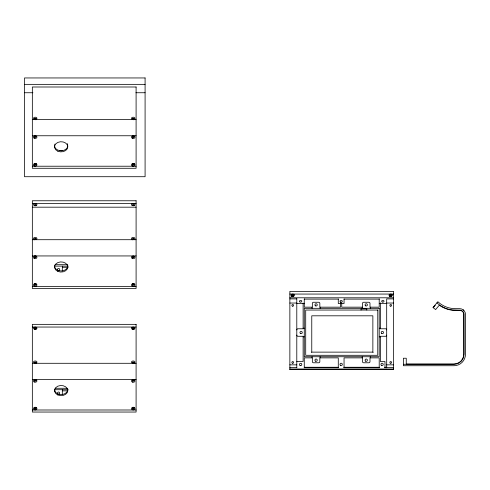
<?xml version="1.0" encoding="UTF-8"?>
<svg xmlns="http://www.w3.org/2000/svg" width="490" height="490" viewBox="0 0 490 490"><rect width="100%" height="100%" fill="white"/><g stroke="black" fill="none" stroke-linecap="round" stroke-linejoin="round"><path stroke-width="0.73" d="M433.387 307.787L433.056 307.457L437.876 301.711L438.25 302.085A25.652 25.652 0 0 0 455.412 308.669L459.736 308.669A5.764 5.764 0 0 1 465.5 314.439L465.5 354.203A11.527 11.527 0 0 1 453.973 365.73L403.38 365.73L403.38 358.233L406.259 358.233L406.259 363.997L453.973 363.997A9.8 9.8 0 0 0 463.773 354.203L463.73 313.912A4.03 4.03 0 0 0 460.263 310.44L452.552 310.256A27.379 27.379 0 0 1 439.316 305.172L435.61 309.588L433.387 307.787L434.881 305.276L435.236 305.576M311.444 352.445L311.769 352.126L372.865 352.126L373.19 352.445M433.056 307.457L434.146 306.519M24.5 84.354L145.089 84.354M24.5 92.739L32.897 92.739M135.932 92.739L145.089 92.739M32.34 119.517L136.097 119.517M32.34 135.761L136.097 135.761M59.841 150.724L62.175 150.712M32.34 166.22L136.097 166.22M32.34 203.454L136.097 203.454M32.34 207.184L136.097 207.184M32.34 239.708L136.097 239.708M32.34 255.945L136.097 255.945M55.015 264.692L67.154 264.692M54.396 266.131L68.159 266.131M68.214 267.271L62.316 267.271L62.316 271.019M32.34 286.405L136.097 286.405M289.86 294.061L393.617 294.061M289.86 297.791L393.617 297.791M289.86 298.894L296.793 298.894M393.617 298.894L386.69 298.894L386.69 367.794M304.272 299.114L338.284 299.114M344.047 299.114L379.211 299.114M289.86 303.041L296.793 303.041M386.69 303.041L393.617 303.041M296.793 303.531L304.272 303.531M379.211 303.531L386.69 303.531M32.34 327.044L136.097 327.044M303.12 328.202L304.272 328.202M379.211 328.202L380.363 328.202M303.12 336.851L304.272 336.851M379.211 336.851L380.363 336.851M296.793 361.504L303.12 361.504L303.12 336.275L297.945 336.275A1.151 1.151 0 0 1 296.793 335.117M32.34 363.292L136.097 363.292M403.38 364.284L453.973 364.284A10.088 10.088 0 0 0 464.061 354.203L464.018 313.87A4.318 4.318 0 0 0 460.3 310.152L452.582 309.968A27.091 27.091 0 0 1 437.282 303.157L436.945 302.82M289.86 364.854L296.793 364.854M386.69 364.854L393.617 364.854M304.272 367.267L338.284 367.267M344.047 367.267L379.211 367.267M384.975 367.267L386.69 367.267M304.272 367.518L338.284 367.518M344.047 367.518L379.211 367.518M384.975 367.518L386.69 367.518M289.86 367.555L296.793 367.555M386.69 367.555L393.617 367.555M304.272 367.684L338.284 367.684M344.047 367.684L379.211 367.684M384.975 367.684L386.69 367.684M289.86 369.007L393.617 369.007M289.86 369.399L393.617 369.399M32.34 379.536L136.097 379.536M55.015 388.276L67.154 388.276M54.396 389.715L68.159 389.715M54.819 390.861L54.531 389.715M67.896 390.861L62.316 390.861L62.316 394.603M32.34 409.995L136.097 409.995M463.246 309.864L463.81 310.36M393.617 369.478L393.617 291.372L289.86 291.372L289.86 369.478M384.975 367.745L384.975 361.504L380.363 361.504L380.363 336.275L385.538 336.275A1.151 1.151 0 0 0 386.69 335.117M380.363 302.796L380.363 328.778L385.538 328.778A1.151 1.151 0 0 1 386.69 329.929M379.211 298.839L379.211 307.163L369.987 307.163L369.987 303.414A1.151 1.151 0 0 0 368.835 302.263L363.647 302.263A1.151 1.151 0 0 0 362.49 303.414L362.49 307.163L341.738 307.163L341.738 302.697M379.211 367.745L379.211 357.878L369.987 357.878L369.987 361.62A1.151 1.151 0 0 1 368.835 362.778L363.647 362.778A1.151 1.151 0 0 1 362.49 361.62L362.49 357.878L344.047 357.878L344.047 367.745M372.865 352.126L372.865 315.811L311.769 315.811L311.769 352.126M370.275 307.163L370.275 308.314M370.275 356.738L370.275 357.878M366.814 310.048L366.814 308.89L361.05 308.89L361.05 310.048M362.202 307.163L362.202 308.314M362.202 356.738L362.202 357.878M344.047 298.974L344.047 303.531L338.284 303.531L338.284 298.974M340.587 302.697L340.587 307.163L319.835 307.163L319.835 303.414A1.151 1.151 0 0 0 318.684 302.263L313.496 302.263A1.151 1.151 0 0 0 312.344 303.414L312.344 307.163L304.272 307.163L304.272 298.839M338.284 367.745L338.284 357.878L319.835 357.878L319.835 361.62A1.151 1.151 0 0 1 318.684 362.778L313.496 362.778A1.151 1.151 0 0 1 312.344 361.62L312.344 357.878L304.272 357.878L304.272 367.745M320.123 307.163L320.123 308.314M320.123 356.738L320.123 357.878M312.057 307.163L312.057 308.314M312.057 356.738L312.057 357.878M303.12 303.028L303.12 328.778L297.945 328.778A1.151 1.151 0 0 0 296.793 329.929M296.793 298.435L296.793 367.794M62.604 266.131L62.604 267.271M62.604 389.715L62.604 390.861M292.101 296.695A0.864 0.557 0 0 1 292.352 295.831A0.864 0.557 0 0 1 293.59 296.211M390.095 296.695A0.864 0.557 0 0 1 390.346 295.831A0.864 0.557 0 0 1 391.584 296.211M67.645 264.821A6.627 5.078 0 0 1 61.856 270.927A6.627 5.078 0 0 1 54.531 265.874M36.046 256.527A0.864 0.662 0 0 1 34.851 256.993A0.864 0.662 0 0 1 34.502 256M35.899 256A0.864 0.662 0 0 1 36.021 256.184M35.635 283.477A0.864 0.662 0 0 1 36.003 284.298A0.864 0.662 0 0 1 34.992 284.69A0.864 0.662 0 0 1 34.343 283.98M34.557 283.606A0.864 0.662 0 0 1 34.766 283.477M34.429 239.849A0.864 0.557 0 0 1 34.87 239.114A0.864 0.557 0 0 1 36.009 239.396M132.423 239.849A0.864 0.557 0 0 1 132.864 239.114A0.864 0.557 0 0 1 134.003 239.396M134.095 283.98A0.864 0.662 0 0 1 133.237 284.708A0.864 0.662 0 0 1 132.374 283.98M132.533 283.661A0.864 0.662 0 0 1 132.802 283.477M133.666 283.477A0.864 0.662 0 0 1 134.027 283.777M134.095 256.503A0.864 0.662 0 0 1 132.374 256.503M34.355 205.579A1.727 1.109 0 0 0 36.952 204.618A1.727 1.109 0 0 0 34.355 203.656A1.727 1.109 0 0 0 34.355 205.579A0.864 0.557 0 0 1 35.219 205.163A0.864 0.557 0 0 1 36.046 205.549M132.392 205.549A0.864 0.557 0 0 1 133.213 205.163A0.864 0.557 0 0 1 134.04 205.549M132.349 119.297A1.727 1.109 0 0 0 134.946 118.335A1.727 1.109 0 0 0 132.349 117.373A1.727 1.109 0 0 0 132.349 119.297A0.864 0.557 0 0 1 133.213 118.88A0.864 0.557 0 0 1 134.058 119.321M67.645 144.636A6.627 5.078 0 0 1 61.856 150.742A6.627 5.078 0 0 1 54.531 145.689M54.678 144.636A6.627 5.078 0 0 1 54.856 144.121M67.216 143.625A6.627 5.078 0 0 1 67.467 144.121M36.021 136.41A0.864 0.662 0 0 1 34.931 136.833A0.864 0.662 0 0 1 34.38 136M36.058 163.929A0.864 0.662 0 0 1 34.343 163.929M35.844 163.421A0.864 0.662 0 0 1 36.021 163.66M36.009 119.664A0.864 0.557 0 0 1 35.862 119.811M34.373 119.321A0.864 0.557 0 0 1 35.219 118.88A0.864 0.557 0 0 1 36.07 119.321M134.003 119.664A0.864 0.557 0 0 1 133.856 119.811M134.095 163.929A0.864 0.662 0 0 1 132.374 163.929M133.88 163.421A0.864 0.662 0 0 1 134.027 163.593M134.027 135.981A0.864 0.662 0 0 1 133.237 136.912A0.864 0.662 0 0 1 132.447 135.981M57.992 394.162A1.151 1.151 0 0 1 57.826 392.282A1.151 1.151 0 0 1 59.651 392.772A1.151 1.151 0 0 1 58.567 394.315M67.755 388.931A6.627 5.078 0 0 1 61.507 394.53A6.627 5.078 0 0 1 54.531 389.458M34.429 329.531A0.864 0.557 0 0 1 34.87 328.796A0.864 0.557 0 0 1 36.009 329.078M36.064 379.977A0.864 0.662 0 0 1 35.2 380.638A0.864 0.662 0 0 1 34.337 379.977M35.782 379.487A0.864 0.662 0 0 1 36.021 379.768M36.021 407.429A0.864 0.662 0 0 1 35.2 408.299A0.864 0.662 0 0 1 34.38 407.429M34.373 363.323A0.864 0.557 0 0 1 35.219 362.655A0.864 0.557 0 0 1 36.07 363.323M132.367 363.323A0.864 0.557 0 0 1 132.949 362.68A0.864 0.557 0 0 1 134.003 362.986M134.058 407.429A0.864 0.662 0 0 1 133.237 408.299A0.864 0.662 0 0 1 132.41 407.429M134.101 380.02A0.864 0.662 0 0 1 133.237 380.681A0.864 0.662 0 0 1 132.374 380.02M132.533 379.634A0.864 0.662 0 0 1 132.729 379.487M133.746 379.487A0.864 0.662 0 0 1 134.027 379.75M132.423 329.531A0.864 0.557 0 0 1 132.864 328.796A0.864 0.557 0 0 1 134.003 329.078M145.089 77.953L24.5 77.953L24.5 176.712L145.089 176.712L145.089 77.953M136.097 86.999L32.34 86.999L32.34 168.278L136.097 168.278L136.097 86.999M136.097 200.765L32.34 200.765L32.34 288.463L136.097 288.463L136.097 200.765M379.211 308.314L304.272 308.314L304.272 356.738L379.211 356.738L379.211 308.314M377.766 310.048L305.711 310.048L305.711 355.293L377.766 355.293L377.766 310.048M136.097 324.349L32.34 324.349L32.34 412.047L136.097 412.047L136.097 324.349M292.31 306.109A0.864 0.864 0 0 0 293.608 305.362A0.864 0.864 0 0 0 292.31 304.615A0.864 0.864 0 0 0 292.31 306.109M292.31 363.176A0.864 0.864 0 0 0 293.608 362.429A0.864 0.864 0 0 0 292.31 361.681A0.864 0.864 0 0 0 292.31 363.176M390.303 306.109A0.864 0.864 0 0 0 391.602 305.362A0.864 0.864 0 0 0 390.303 304.615A0.864 0.864 0 0 0 390.303 306.109M390.23 363.127A0.864 0.864 0 0 0 391.596 362.52A0.864 0.864 0 0 0 390.383 361.638A0.864 0.864 0 0 0 390.23 363.127M291.881 296.18A1.727 1.109 0 0 0 294.472 295.219A1.727 1.109 0 0 0 291.881 294.257A1.727 1.109 0 0 0 291.881 296.18M292.236 296.199A0.864 0.557 0 0 0 293.602 295.807A0.864 0.557 0 0 0 292.395 295.243A0.864 0.557 0 0 0 292.236 296.199M389.721 296.119A1.727 1.109 0 0 0 392.459 295.335A1.727 1.109 0 0 0 390.034 294.202A1.727 1.109 0 0 0 389.721 296.119M390.303 296.23A0.864 0.557 0 0 0 391.602 295.752A0.864 0.557 0 0 0 390.303 295.268A0.864 0.557 0 0 0 390.303 296.23M365.663 361.179A1.151 1.151 0 0 0 367.39 360.181A1.151 1.151 0 0 0 365.663 359.182A1.151 1.151 0 0 0 365.663 361.179M315.511 361.179A1.151 1.151 0 0 0 317.244 360.181A1.151 1.151 0 0 0 315.511 359.182A1.151 1.151 0 0 0 315.511 361.179M365.663 305.858A1.151 1.151 0 0 0 367.39 304.86A1.151 1.151 0 0 0 365.663 303.861A1.151 1.151 0 0 0 365.663 305.858M315.511 305.858A1.151 1.151 0 0 0 317.244 304.86A1.151 1.151 0 0 0 315.511 303.861A1.151 1.151 0 0 0 315.511 305.858M300.542 333.525A1.151 1.151 0 0 0 302.269 332.526A1.151 1.151 0 0 0 300.542 331.528A1.151 1.151 0 0 0 300.542 333.525M381.79 333.525A1.151 1.151 0 0 0 383.517 332.526A1.151 1.151 0 0 0 381.79 331.528A1.151 1.151 0 0 0 381.79 333.525M382.182 301.981A1.151 0.882 0 0 0 384.007 301.362A1.151 0.882 0 0 0 382.39 300.462A1.151 0.882 0 0 0 382.182 301.981M340.489 302.036A1.151 0.882 0 0 0 342.308 301.417A1.151 0.882 0 0 0 340.697 300.517A1.151 0.882 0 0 0 340.489 302.036M299.947 301.981A1.151 0.882 0 0 0 301.773 301.362A1.151 0.882 0 0 0 300.156 300.462A1.151 0.882 0 0 0 299.947 301.981M381.514 365.387A1.151 1.151 0 0 0 383.241 364.389A1.151 1.151 0 0 0 381.514 363.39A1.151 1.151 0 0 0 381.514 365.387M340.587 365.387A1.151 1.151 0 0 0 342.32 364.389A1.151 1.151 0 0 0 340.587 363.39A1.151 1.151 0 0 0 340.587 365.387M300.045 365.454A1.151 1.151 0 0 0 301.779 364.456A1.151 1.151 0 0 0 300.045 363.458A1.151 1.151 0 0 0 300.045 365.454M34.766 285.1A0.864 0.662 0 0 0 36.064 284.531A0.864 0.662 0 0 0 34.766 283.955A0.864 0.662 0 0 0 34.766 285.1M34.337 286.123A1.727 1.323 0 0 0 36.928 284.972A1.727 1.323 0 0 0 34.337 283.826A1.727 1.323 0 0 0 34.337 286.123M34.766 257.446A0.864 0.662 0 0 0 36.064 256.87A0.864 0.662 0 0 0 34.766 256.301A0.864 0.662 0 0 0 34.766 257.446M34.184 258.389A1.727 1.323 0 0 0 36.922 257.452A1.727 1.323 0 0 0 34.496 256.105A1.727 1.323 0 0 0 34.184 258.389M132.729 285.064A0.864 0.662 0 0 0 134.095 284.598A0.864 0.662 0 0 0 132.882 283.924A0.864 0.662 0 0 0 132.729 285.064M132.374 286.123A1.727 1.323 0 0 0 134.964 284.972A1.727 1.323 0 0 0 132.374 283.826A1.727 1.323 0 0 0 132.374 286.123M132.729 257.452A0.864 0.662 0 0 0 134.095 256.987A0.864 0.662 0 0 0 132.882 256.313A0.864 0.662 0 0 0 132.729 257.452M132.22 258.432A1.727 1.323 0 0 0 134.952 257.501A1.727 1.323 0 0 0 132.533 256.148A1.727 1.323 0 0 0 132.22 258.432M34.355 239.481A1.727 1.109 0 0 0 36.952 238.52A1.727 1.109 0 0 0 34.355 237.558A1.727 1.109 0 0 0 34.355 239.481M34.71 239.5A0.864 0.557 0 0 0 36.082 239.108A0.864 0.557 0 0 0 34.87 238.544A0.864 0.557 0 0 0 34.71 239.5M132.349 239.481A1.727 1.109 0 0 0 134.946 238.52A1.727 1.109 0 0 0 132.349 237.558A1.727 1.109 0 0 0 132.349 239.481M132.784 239.53A0.864 0.557 0 0 0 134.076 239.047A0.864 0.557 0 0 0 132.784 238.569A0.864 0.557 0 0 0 132.784 239.53M57.845 271.387A6.627 5.078 0 0 0 67.792 266.989A6.627 5.078 0 0 0 57.845 262.591A6.627 5.078 0 0 0 57.845 271.387M34.71 205.598A0.864 0.557 0 0 0 36.082 205.206A0.864 0.557 0 0 0 34.87 204.636A0.864 0.557 0 0 0 34.71 205.598M132.196 205.518A1.727 1.109 0 0 0 134.934 204.734A1.727 1.109 0 0 0 132.508 203.601A1.727 1.109 0 0 0 132.196 205.518M132.784 205.629A0.864 0.557 0 0 0 134.076 205.145A0.864 0.557 0 0 0 132.784 204.667A0.864 0.557 0 0 0 132.784 205.629M57.992 270.578A1.151 1.151 0 0 0 59.719 269.58A1.151 1.151 0 0 0 57.992 268.581A1.151 1.151 0 0 0 57.992 270.578M34.692 164.879A0.864 0.662 0 0 0 36.058 164.413A0.864 0.662 0 0 0 34.851 163.74A0.864 0.662 0 0 0 34.692 164.879M34.184 165.859A1.727 1.323 0 0 0 36.922 164.928A1.727 1.323 0 0 0 34.496 163.58A1.727 1.323 0 0 0 34.184 165.859M34.692 137.225A0.864 0.662 0 0 0 36.058 136.753A0.864 0.662 0 0 0 34.851 136.079A0.864 0.662 0 0 0 34.692 137.225M34.184 138.204A1.727 1.323 0 0 0 36.922 137.267A1.727 1.323 0 0 0 34.496 135.92A1.727 1.323 0 0 0 34.184 138.204M132.729 164.879A0.864 0.662 0 0 0 134.095 164.413A0.864 0.662 0 0 0 132.882 163.74A0.864 0.662 0 0 0 132.729 164.879M132.22 165.859A1.727 1.323 0 0 0 134.952 164.928A1.727 1.323 0 0 0 132.533 163.58A1.727 1.323 0 0 0 132.22 165.859M132.802 137.304A0.864 0.662 0 0 0 134.101 136.728A0.864 0.662 0 0 0 132.802 136.159A0.864 0.662 0 0 0 132.802 137.304M132.374 138.321A1.727 1.323 0 0 0 134.964 137.176A1.727 1.323 0 0 0 132.374 136.03A1.727 1.323 0 0 0 132.374 138.321M34.208 119.235A1.727 1.109 0 0 0 36.94 118.451A1.727 1.109 0 0 0 34.521 117.318A1.727 1.109 0 0 0 34.208 119.235M34.71 119.315A0.864 0.557 0 0 0 36.082 118.923A0.864 0.557 0 0 0 34.87 118.353A0.864 0.557 0 0 0 34.71 119.315M132.784 119.346A0.864 0.557 0 0 0 134.076 118.862A0.864 0.557 0 0 0 132.784 118.384A0.864 0.557 0 0 0 132.784 119.346M57.845 151.202A6.627 5.078 0 0 0 67.792 146.804A6.627 5.078 0 0 0 57.845 142.406A6.627 5.078 0 0 0 57.845 151.202M34.766 408.691A0.864 0.662 0 0 0 36.064 408.115A0.864 0.662 0 0 0 34.766 407.539A0.864 0.662 0 0 0 34.766 408.691M34.337 409.707A1.727 1.323 0 0 0 36.928 408.562A1.727 1.323 0 0 0 34.337 407.411A1.727 1.323 0 0 0 34.337 409.707M34.766 381.03A0.864 0.662 0 0 0 36.064 380.461A0.864 0.662 0 0 0 34.766 379.885A0.864 0.662 0 0 0 34.766 381.03M34.184 381.973A1.727 1.323 0 0 0 36.922 381.042A1.727 1.323 0 0 0 34.496 379.695A1.727 1.323 0 0 0 34.184 381.973M132.729 408.654A0.864 0.662 0 0 0 134.095 408.182A0.864 0.662 0 0 0 132.882 407.509A0.864 0.662 0 0 0 132.729 408.654M132.22 409.634A1.727 1.323 0 0 0 134.952 408.697A1.727 1.323 0 0 0 132.533 407.349A1.727 1.323 0 0 0 132.22 409.634M132.729 381.036A0.864 0.662 0 0 0 134.095 380.571A0.864 0.662 0 0 0 132.882 379.897A0.864 0.662 0 0 0 132.729 381.036M132.374 382.096A1.727 1.323 0 0 0 134.964 380.944A1.727 1.323 0 0 0 132.374 379.799A1.727 1.323 0 0 0 132.374 382.096M34.355 329.164A1.727 1.109 0 0 0 36.952 328.202A1.727 1.109 0 0 0 34.355 327.24A1.727 1.109 0 0 0 34.355 329.164M34.79 329.213A0.864 0.557 0 0 0 36.089 328.735A0.864 0.557 0 0 0 34.79 328.251A0.864 0.557 0 0 0 34.79 329.213M34.355 363.066A1.727 1.109 0 0 0 36.952 362.104A1.727 1.109 0 0 0 34.355 361.142A1.727 1.109 0 0 0 34.355 363.066M34.71 363.084A0.864 0.557 0 0 0 36.082 362.692A0.864 0.557 0 0 0 34.87 362.128A0.864 0.557 0 0 0 34.71 363.084M132.349 363.066A1.727 1.109 0 0 0 134.946 362.104A1.727 1.109 0 0 0 132.349 361.142A1.727 1.109 0 0 0 132.349 363.066M132.784 363.115A0.864 0.557 0 0 0 134.076 362.637A0.864 0.557 0 0 0 132.784 362.153A0.864 0.557 0 0 0 132.784 363.115M132.196 329.102A1.727 1.109 0 0 0 134.934 328.318A1.727 1.109 0 0 0 132.508 327.185A1.727 1.109 0 0 0 132.196 329.102M132.704 329.182A0.864 0.557 0 0 0 134.076 328.79A0.864 0.557 0 0 0 132.864 328.227A0.864 0.557 0 0 0 132.704 329.182M57.845 394.971A6.627 5.078 0 0 0 67.792 390.573A6.627 5.078 0 0 0 57.845 386.175A6.627 5.078 0 0 0 57.845 394.971"/></g></svg>
